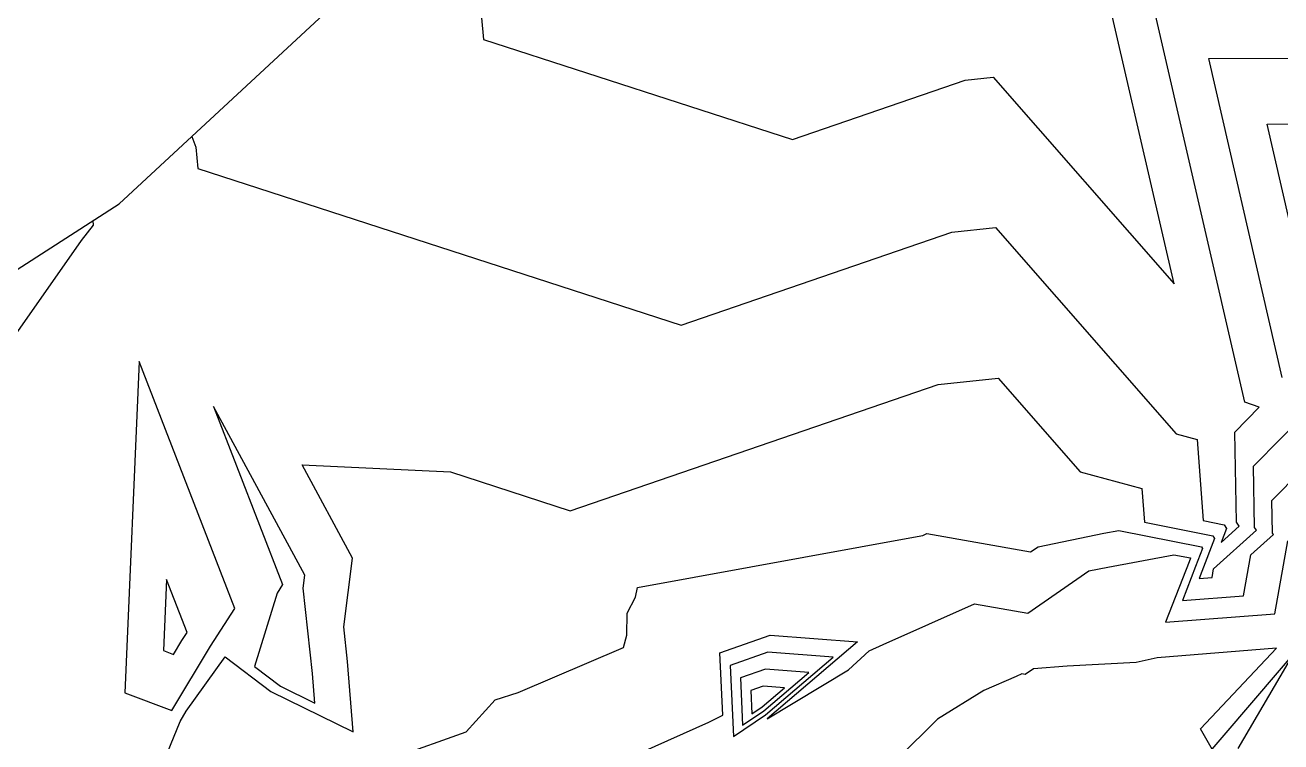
# Model space of a CAD drawing. Header units: metres. Extents: x 419533 to 423558, y 4805342 to 4807578.
# Drawn here: x 421780.04 to 421804.27, y 4806440.34 to 4806454.16 of the extents above; entities that cross this region are included whole.
import ezdxf

# ---------------------------------------------------------------- set-up
doc = ezdxf.new("R2010")
doc.units = ezdxf.units.M
for name, color, linetype in [('C-TINN-BNDY', 110, 'Continuous'), ('C-TOPO-MAJR', 9, 'Continuous'), ('C-TOPO-MINR', 8, 'Continuous')]:
    doc.layers.add(name, color=color, linetype=linetype)

# ---------------------------------------------------------------- blocks, each defined once
blk = doc.blocks.new('tower_bases_layout_1')
at = {"color": 31, "lineweight": 30, "true_color": 0xffbd7a, "elevation": 1718.013}
blk.add_lwpolyline([(423449.834, 4807399.592), (423130.593, 4807500.114), (421950.92, 4806612.998), (421795.045, 4806430.988), (421305.015, 4806147.038), (421305.015, 4806147.038), (420630.083, 4805770.97), (419765.157, 4805549.54), (419617.356, 4805580.088)], dxfattribs=at)
blk = doc.blocks.new('leg_extensions_profiles_1')
at = {"layer": 'C-TINN-BNDY', "color": 110, "linetype": 'Continuous', "lineweight": -3, "flags": 128}
blk.add_lwpolyline([(421683.425, 4806388.824), (421712.397, 4806406.062), (421781.855, 4806450.719), (421828.567, 4806494.001), (421862.816, 4806545.203), (421884.356, 4806573.831), (421937.081, 4806642.772), (421963.05, 4806666.593), (422022.308, 4806679.621), (422070.081, 4806718.405), (422121.479, 4806758.599), (422172.398, 4806802.795), (422201.438, 4806820.081)], dxfattribs=at)
at = {"layer": 'C-TOPO-MAJR', "color": 9, "linetype": 'Continuous', "lineweight": -3, "elevation": 1790, "flags": 128}
blk.add_lwpolyline([(421791.955, 4806440.147), (421793.235, 4806440.723), (421793.503, 4806440.858), (421793.449, 4806442.06), (421794.419, 4806442.397), (421796.101, 4806442.269), (421794.362, 4806440.784), (421795.929, 4806441.733), (421796.325, 4806442.099), (421796.596, 4806442.217), (421798.36, 4806443.005), (421799.392, 4806442.823), (421800.567, 4806443.638), (421800.933, 4806443.714), (421802.21, 4806443.952), (421802.528, 4806443.889), (421802.531, 4806443.883), (421802.504, 4806443.813), (421802.048, 4806442.649), (421804.158, 4806442.811), (421804.409, 4806444.22)], dxfattribs=at)
at = {"layer": 'C-TOPO-MINR', "color": 8, "linetype": 'Continuous', "lineweight": -3, "flags": 128}
for points, elevation in [([(421787.183, 4806440.047), (421788.553, 4806440.537), (421789.112, 4806441.152), (421789.556, 4806441.297), (421791.586, 4806442.164), (421791.65, 4806442.397), (421791.656, 4806442.824), (421791.819, 4806443.133), (421791.857, 4806443.319), (421797.252, 4806444.303), (421797.365, 4806444.323), (421797.444, 4806444.358), (421799.443, 4806444.004), (421799.588, 4806444.105), (421800.856, 4806444.367), (421801.143, 4806444.42), (421802.743, 4806444.102), (421802.761, 4806444.074), (421802.626, 4806443.722), (421802.371, 4806443.07), (421803.551, 4806443.161), (421803.692, 4806443.949), (421804.128, 4806444.344), (421804.11, 4806444.37), (421804.098, 4806444.997), (421804.665, 4806445.572)], 1789), ([(421805.026, 4806447.84), (421804.008, 4806452.255), (421812.586, 4806452.289)], 1789), ([(421782.601, 4806439.683), (421783.03, 4806440.735), (421783.146, 4806440.935), (421783.902, 4806441.982), (421784.782, 4806441.311), (421786.369, 4806440.534), (421786.262, 4806441.894), (421786.19, 4806442.561), (421786.361, 4806443.886), (421785.386, 4806445.682), (421788.247, 4806445.547), (421790.559, 4806444.797), (421797.662, 4806447.237), (421798.815, 4806447.358), (421800.399, 4806445.552), (421801.591, 4806445.227), (421801.64, 4806444.578), (421802.959, 4806444.316), (421802.991, 4806444.264), (421802.748, 4806443.63), (421802.693, 4806443.491), (421802.945, 4806443.51), (421802.975, 4806443.678), (421803.799, 4806444.424), (421803.764, 4806444.474), (421803.741, 4806445.657), (421804.812, 4806446.742)], 1788), ([(421804.3, 4806447.368), (421802.881, 4806453.52), (421812.308, 4806453.558)], 1788), ([(421783.256, 4806452.018), (421783.334, 4806451.81), (421783.371, 4806451.403), (421792.702, 4806448.377), (421797.92, 4806450.17), (421798.767, 4806450.259), (421802.255, 4806446.282), (421802.658, 4806446.172), (421802.776, 4806444.609), (421803.175, 4806444.529), (421803.221, 4806444.454), (421803.118, 4806444.185), (421803.469, 4806444.504), (421803.419, 4806444.577), (421803.385, 4806446.318), (421803.855, 4806446.794), (421803.574, 4806446.896), (421801.754, 4806454.785)], 1787), ([(421788.353, 4806456.74), (421788.712, 4806455.777), (421788.886, 4806453.89), (421794.846, 4806451.957), (421798.179, 4806453.102), (421798.72, 4806453.159), (421802.213, 4806449.175), (421800.627, 4806456.05), (421805.05, 4806456.068), (421811.158, 4806458.335), (421814.958, 4806462.987), (421820.636, 4806471.645), (421836.513, 4806474.6), (421840.551, 4806478.65), (421841.039, 4806478.881), (421843.605, 4806481.358), (421843.875, 4806485.26)], 1786), ([(421804.628, 4806442.232), (421803.443, 4806440.212)], 1791), ([(421803.054, 4806440.009), (421802.72, 4806440.591), (421804.188, 4806442.149), (421801.887, 4806441.966), (421801.48, 4806441.874), (421800.147, 4806441.803), (421799.502, 4806441.753), (421799.34, 4806441.641), (421799.276, 4806441.653), (421799.165, 4806441.603), (421798.541, 4806441.332), (421797.649, 4806440.78), (421796.889, 4806440.028)], 1791), ([(421781.35, 4806450.394), (421781.357, 4806450.31), (421781.121, 4806450.013), (421769.938, 4806434.046)], 1787)]:
    blk.add_lwpolyline(points, dxfattribs=dict(at, elevation=elevation))
for points, elevation in [([(421781.966, 4806441.287), (421782.87, 4806440.949), (421783.619, 4806442.19), (421784.088, 4806442.914), (421782.24, 4806447.675), (421781.966, 4806441.287)], 1788), ([(421784.967, 4806441.415), (421785.629, 4806441.091), (421785.585, 4806441.659), (421785.406, 4806443.309), (421785.439, 4806443.56), (421783.675, 4806446.81), (421785.008, 4806443.376), (421784.902, 4806443.213), (421784.467, 4806441.796), (421784.967, 4806441.415)], 1787), ([(421782.712, 4806442.102), (421782.907, 4806442.03), (421783.068, 4806442.297), (421783.169, 4806442.453), (421782.771, 4806443.476), (421782.712, 4806442.102)], 1789), ([(421793.647, 4806441.818), (421793.708, 4806440.444), (421794.33, 4806440.863), (421795.632, 4806441.974), (421794.373, 4806442.07), (421793.647, 4806441.818)], 1791), ([(421793.844, 4806441.576), (421793.885, 4806440.663), (421794.298, 4806440.941), (421795.163, 4806441.68), (421794.327, 4806441.743), (421793.844, 4806441.576)], 1792), ([(421794.042, 4806441.334), (421794.062, 4806440.883), (421794.266, 4806441.02), (421794.694, 4806441.385), (421794.28, 4806441.417), (421794.042, 4806441.334)], 1793)]:
    blk.add_lwpolyline(points, close=True, dxfattribs=dict(at, elevation=elevation))

msp = doc.modelspace()

# ---------------------------------------------------------------- linework, layer by layer
at = {"layer": 'C-TOPO-MAJR', "color": 9, "linetype": 'Continuous', "lineweight": -3, "elevation": 1790, "flags": 128}
msp.add_lwpolyline([(421791.955, 4806440.147), (421793.235, 4806440.723), (421793.503, 4806440.858), (421793.449, 4806442.06), (421794.419, 4806442.397), (421796.101, 4806442.269), (421794.362, 4806440.784), (421795.929, 4806441.733), (421796.325, 4806442.099), (421796.596, 4806442.217), (421798.36, 4806443.005), (421799.392, 4806442.823), (421800.567, 4806443.638), (421800.933, 4806443.714), (421802.21, 4806443.952), (421802.528, 4806443.889), (421802.531, 4806443.883), (421802.504, 4806443.813), (421802.048, 4806442.649), (421804.158, 4806442.811), (421804.409, 4806444.22)], dxfattribs=at)
at = {"layer": 'C-TOPO-MINR', "color": 8, "linetype": 'Continuous', "lineweight": -3, "flags": 128}
for points, elevation in [([(421788.353, 4806456.74), (421788.712, 4806455.777), (421788.886, 4806453.89), (421794.846, 4806451.957), (421798.179, 4806453.102), (421798.72, 4806453.159), (421802.213, 4806449.175), (421800.627, 4806456.05), (421805.05, 4806456.068), (421811.158, 4806458.335), (421814.958, 4806462.987), (421820.636, 4806471.645), (421836.513, 4806474.6), (421840.551, 4806478.65), (421841.039, 4806478.881), (421843.605, 4806481.358), (421843.875, 4806485.26)], 1786), ([(421783.256, 4806452.018), (421783.334, 4806451.81), (421783.371, 4806451.403), (421792.702, 4806448.377), (421797.92, 4806450.17), (421798.767, 4806450.259), (421802.255, 4806446.282), (421802.658, 4806446.172), (421802.776, 4806444.609), (421803.175, 4806444.529), (421803.221, 4806444.454), (421803.118, 4806444.185), (421803.469, 4806444.504), (421803.419, 4806444.577), (421803.385, 4806446.318), (421803.855, 4806446.794), (421803.574, 4806446.896), (421801.754, 4806454.785)], 1787), ([(421804.3, 4806447.368), (421802.881, 4806453.52), (421812.308, 4806453.558)], 1788), ([(421805.026, 4806447.84), (421804.008, 4806452.255), (421812.586, 4806452.289)], 1789), ([(421781.35, 4806450.394), (421781.357, 4806450.31), (421781.121, 4806450.013), (421769.938, 4806434.046)], 1787), ([(421782.601, 4806439.683), (421783.03, 4806440.735), (421783.146, 4806440.935), (421783.902, 4806441.982), (421784.782, 4806441.311), (421786.369, 4806440.534), (421786.262, 4806441.894), (421786.19, 4806442.561), (421786.361, 4806443.886), (421785.386, 4806445.682), (421788.247, 4806445.547), (421790.559, 4806444.797), (421797.662, 4806447.237), (421798.815, 4806447.358), (421800.399, 4806445.552), (421801.591, 4806445.227), (421801.64, 4806444.578), (421802.959, 4806444.316), (421802.991, 4806444.264), (421802.748, 4806443.63), (421802.693, 4806443.491), (421802.945, 4806443.51), (421802.975, 4806443.678), (421803.799, 4806444.424), (421803.764, 4806444.474), (421803.741, 4806445.657), (421804.812, 4806446.742)], 1788), ([(421787.183, 4806440.047), (421788.553, 4806440.537), (421789.112, 4806441.152), (421789.556, 4806441.297), (421791.586, 4806442.164), (421791.65, 4806442.397), (421791.656, 4806442.824), (421791.819, 4806443.133), (421791.857, 4806443.319), (421797.252, 4806444.303), (421797.365, 4806444.323), (421797.444, 4806444.358), (421799.443, 4806444.004), (421799.588, 4806444.105), (421800.856, 4806444.367), (421801.143, 4806444.42), (421802.743, 4806444.102), (421802.761, 4806444.074), (421802.626, 4806443.722), (421802.371, 4806443.07), (421803.551, 4806443.161), (421803.692, 4806443.949), (421804.128, 4806444.344), (421804.11, 4806444.37), (421804.098, 4806444.997), (421804.665, 4806445.572)], 1789), ([(421804.628, 4806442.232), (421803.443, 4806440.212)], 1791), ([(421803.054, 4806440.009), (421802.72, 4806440.591), (421804.188, 4806442.149), (421801.887, 4806441.966), (421801.48, 4806441.874), (421800.147, 4806441.803), (421799.502, 4806441.753), (421799.34, 4806441.641), (421799.276, 4806441.653), (421799.165, 4806441.603), (421798.541, 4806441.332), (421797.649, 4806440.78), (421796.889, 4806440.028)], 1791)]:
    msp.add_lwpolyline(points, dxfattribs=dict(at, elevation=elevation))
for points, elevation in [([(421781.966, 4806441.287), (421782.87, 4806440.949), (421783.619, 4806442.19), (421784.088, 4806442.914), (421782.24, 4806447.675), (421781.966, 4806441.287)], 1788), ([(421784.967, 4806441.415), (421785.629, 4806441.091), (421785.585, 4806441.659), (421785.406, 4806443.309), (421785.439, 4806443.56), (421783.675, 4806446.81), (421785.008, 4806443.376), (421784.902, 4806443.213), (421784.467, 4806441.796), (421784.967, 4806441.415)], 1787), ([(421782.712, 4806442.102), (421782.907, 4806442.03), (421783.068, 4806442.297), (421783.169, 4806442.453), (421782.771, 4806443.476), (421782.712, 4806442.102)], 1789), ([(421793.647, 4806441.818), (421793.708, 4806440.444), (421794.33, 4806440.863), (421795.632, 4806441.974), (421794.373, 4806442.07), (421793.647, 4806441.818)], 1791), ([(421793.844, 4806441.576), (421793.885, 4806440.663), (421794.298, 4806440.941), (421795.163, 4806441.68), (421794.327, 4806441.743), (421793.844, 4806441.576)], 1792), ([(421794.042, 4806441.334), (421794.062, 4806440.883), (421794.266, 4806441.02), (421794.694, 4806441.385), (421794.28, 4806441.417), (421794.042, 4806441.334)], 1793)]:
    msp.add_lwpolyline(points, close=True, dxfattribs=dict(at, elevation=elevation))

# ---------------------------------------------------------------- block references
for name in ['leg_extensions_profiles_1', 'tower_bases_layout_1']:
    msp.add_blockref(name, (0, 0))

doc.saveas('drawing.dxf')
